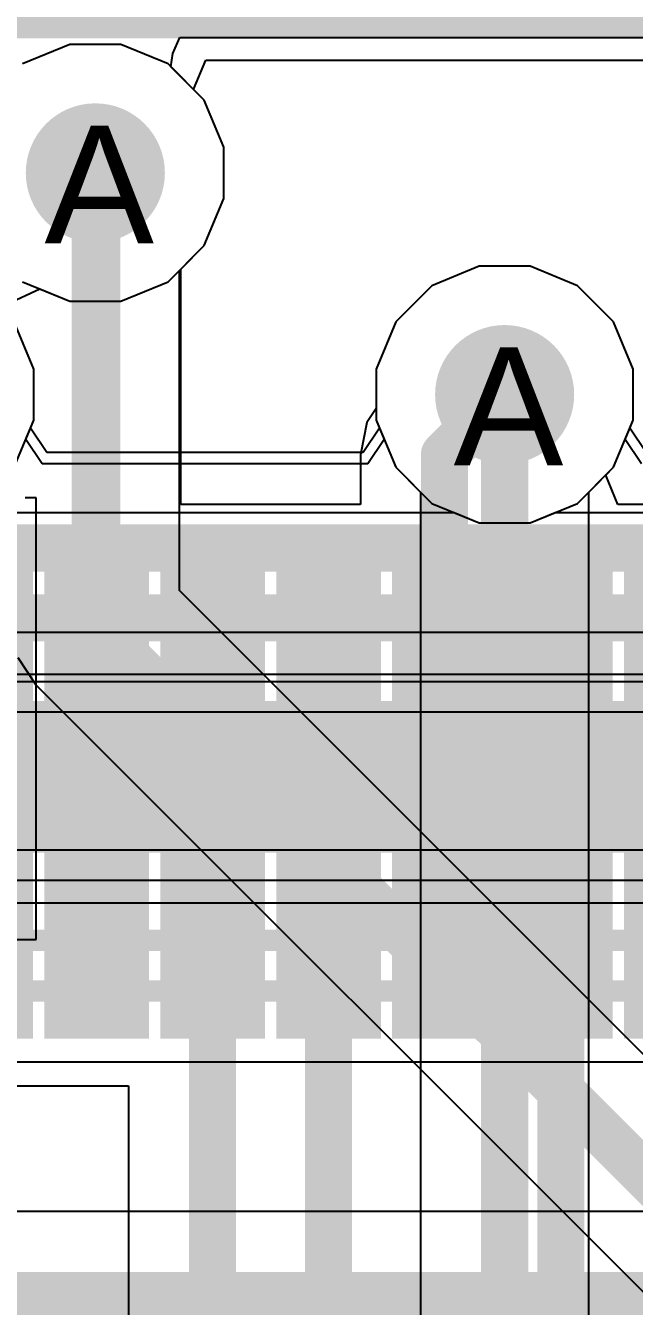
# Model space of a CAD drawing. Header units: inches. Extents: x 0 to 5271, y 0 to 5417.
# Drawn here: x 97.48 to 100.1, y 77.22 to 82.75 of the extents above; entities that cross this region are included whole.
import ezdxf

# ---------------------------------------------------------------- set-up
doc = ezdxf.new("R2010")
doc.units = ezdxf.units.IN
for name, color, linetype in [('Bottom Layer', 5, 'Continuous'), ('Drill Drawing', 1, 'Continuous'), ('L2_GND1', 16, 'Continuous'), ('L3_SIG1', 76, 'Continuous'), ('L4_PWR', 90, 'Continuous'), ('L5_GND2', 156, 'Continuous'), ('L6_SIG2', 130, 'Continuous'), ('L7_GND3', 216, 'Continuous'), ('Top Layer', 1, 'Continuous'), ('Top Paste', 8, 'Continuous'), ('Top Solder', 216, 'Continuous'), ('Via Holes', 16, 'Continuous')]:
    doc.layers.add(name, color=color, linetype=linetype)
doc.styles.add('Arial', font='', dxfattribs={"height": 0.2})
doc.styles.get('Arial').set_extended_font_data('Arial')

# ---------------------------------------------------------------- blocks, each defined once
blk = doc.blocks.new('AS0B826_S78B_7H_23')
at = {"layer": 'Top Layer'}
for points in [[(23.5749, 26.381), (23.9249, 26.381), (23.9249, 24.381), (23.5749, 24.381)], [(24.0751, 26.381), (24.4251, 26.381), (24.4251, 24.381), (24.0751, 24.381)], [(24.5752, 26.381), (24.9252, 26.381), (24.9252, 24.381), (24.5752, 24.381)], [(25.0751, 26.381), (25.4251, 26.381), (25.4251, 24.381), (25.0751, 24.381)], [(25.5752, 26.381), (25.9252, 26.381), (25.9252, 24.381), (25.5752, 24.381)]]:
    blk.add_hatch(color=1, dxfattribs=at).paths.add_polyline_path(points)
at = {"layer": 'Top Paste'}
for points in [[(23.5749, 26.381), (23.9249, 26.381), (23.9249, 24.381), (23.5749, 24.381)], [(24.0751, 26.381), (24.4251, 26.381), (24.4251, 24.381), (24.0751, 24.381)], [(24.5752, 26.381), (24.9252, 26.381), (24.9252, 24.381), (24.5752, 24.381)], [(25.0751, 26.381), (25.4251, 26.381), (25.4251, 24.381), (25.0751, 24.381)], [(25.5752, 26.381), (25.9252, 26.381), (25.9252, 24.381), (25.5752, 24.381)]]:
    blk.add_hatch(color=8, dxfattribs=at).paths.add_polyline_path(points)
at = {"layer": 'Top Solder'}
for points in [[(23.0243, 26.4318), (23.4759, 26.4318), (23.4759, 24.3302), (23.0243, 24.3302)], [(23.5241, 26.4318), (23.9757, 26.4318), (23.9757, 24.3302), (23.5241, 24.3302)], [(24.0243, 26.4318), (24.4759, 26.4318), (24.4759, 24.3302), (24.0243, 24.3302)], [(24.5244, 26.4318), (24.976, 26.4318), (24.976, 24.3302), (24.5244, 24.3302)], [(25.0243, 26.4318), (25.4759, 26.4318), (25.4759, 24.3302), (25.0243, 24.3302)], [(25.5244, 26.4318), (25.976, 26.4318), (25.976, 24.3302), (25.5244, 24.3302)], [(26.0243, 26.4318), (26.4759, 26.4318), (26.4759, 24.3302), (26.0243, 24.3302)]]:
    blk.add_hatch(color=216, dxfattribs=at).paths.add_polyline_path(points)

msp = doc.modelspace()

# ---------------------------------------------------------------- hatches: boundary and pattern name
at = {"layer": 'Bottom Layer'}
h = msp.add_hatch(color=5, dxfattribs=at)
edge = h.paths.add_edge_path()
edge.add_arc((97.7786, 82.1111), 0.3, 0, 360)
h = msp.add_hatch(color=5, dxfattribs=at)
edge = h.paths.add_edge_path()
edge.add_arc((99.5441, 81.1545), 0.3, 0, 360)
at = {"layer": 'L2_GND1'}
h = msp.add_hatch(color=16, dxfattribs=at)
edge = h.paths.add_edge_path()
edge.add_arc((97.7786, 82.1111), 0.3, 0, 360)
h = msp.add_hatch(color=16, dxfattribs=at)
edge = h.paths.add_edge_path()
edge.add_arc((99.5441, 81.1545), 0.3, 0, 360)
at = {"layer": 'L3_SIG1'}
h = msp.add_hatch(color=76, dxfattribs=at)
edge = h.paths.add_edge_path()
edge.add_arc((97.7786, 82.1111), 0.3, 0, 360)
h = msp.add_hatch(color=76, dxfattribs=at)
edge = h.paths.add_edge_path()
edge.add_arc((99.5441, 81.1545), 0.3, 0, 360)
at = {"layer": 'L4_PWR'}
h = msp.add_hatch(color=90, dxfattribs=at)
edge = h.paths.add_edge_path()
edge.add_arc((97.7786, 82.1111), 0.3, 0, 360)
h = msp.add_hatch(color=90, dxfattribs=at)
edge = h.paths.add_edge_path()
edge.add_arc((99.5441, 81.1545), 0.3, 0, 360)
at = {"layer": 'L5_GND2'}
h = msp.add_hatch(color=156, dxfattribs=at)
edge = h.paths.add_edge_path()
edge.add_arc((97.7786, 82.1111), 0.3, 0, 360)
h = msp.add_hatch(color=156, dxfattribs=at)
edge = h.paths.add_edge_path()
edge.add_arc((99.5441, 81.1545), 0.3, 0, 360)
at = {"layer": 'L6_SIG2'}
h = msp.add_hatch(color=130, dxfattribs=at)
edge = h.paths.add_edge_path()
edge.add_arc((97.7786, 82.1111), 0.3, 0, 360)
h = msp.add_hatch(color=130, dxfattribs=at)
edge = h.paths.add_edge_path()
edge.add_arc((99.5441, 81.1545), 0.3, 0, 360)
at = {"layer": 'L7_GND3'}
h = msp.add_hatch(color=216, dxfattribs=at)
edge = h.paths.add_edge_path()
edge.add_arc((97.7786, 82.1111), 0.3, 0, 360)
h = msp.add_hatch(color=216, dxfattribs=at)
edge = h.paths.add_edge_path()
edge.add_arc((99.5441, 81.1545), 0.3, 0, 360)
at = {"layer": 'Top Layer'}
h = msp.add_hatch(color=1, dxfattribs=at)
edge = h.paths.add_edge_path()
edge.add_arc((97.7786, 82.1111), 0.3, 0, 360)
h = msp.add_hatch(color=1, dxfattribs=at)
edge = h.paths.add_edge_path()
edge.add_arc((99.5441, 81.1545), 0.3, 0, 360)
at = {"layer": 'Via Holes'}
h = msp.add_hatch(color=7, dxfattribs=at)
edge = h.paths.add_edge_path()
edge.add_arc((97.7786, 82.1111), 0.15, 0, 360)
h = msp.add_hatch(color=7, dxfattribs=at)
edge = h.paths.add_edge_path()
edge.add_arc((99.5441, 81.1545), 0.15, 0, 360)

# ---------------------------------------------------------------- linework, layer by layer
at = {"layer": 'Bottom Layer'}
for p, q in [((97.6684, 82.6651), (97.4648, 82.5808)), ((97.8888, 82.6651), (97.6684, 82.6651)), ((98.0925, 82.5808), (97.8888, 82.6651)), ((98.2483, 82.4249), (98.0925, 82.5808)), ((98.3326, 82.2213), (98.2483, 82.4249)), ((98.3326, 82.0009), (98.3326, 82.2213)), ((98.2483, 81.7973), (98.3326, 82.0009)), ((98.0925, 81.6415), (98.2483, 81.7973)), ((99.4339, 81.7085), (99.2303, 81.6242)), ((99.6543, 81.7085), (99.4339, 81.7085)), ((99.8579, 81.6242), (99.6543, 81.7085)), ((97.4648, 81.6415), (97.6684, 81.5571)), ((97.8888, 81.5571), (98.0925, 81.6415)), ((99.2303, 81.6242), (99.0745, 81.4683)), ((100.0138, 81.4683), (99.8579, 81.6242)), ((97.6684, 81.5571), (97.8888, 81.5571)), ((97.5133, 81.2647), (97.429, 81.4683)), ((99.0745, 81.4683), (98.9901, 81.2647)), ((100.0981, 81.2647), (100.0138, 81.4683)), ((97.5133, 81.0443), (97.5133, 81.2647)), ((98.9901, 81.2647), (98.9901, 81.0443)), ((100.0981, 81.0443), (100.0981, 81.2647)), ((97.429, 80.8407), (97.5133, 81.0443)), ((98.9901, 81.0443), (99.0745, 80.8407)), ((100.0138, 80.8407), (100.0981, 81.0443)), ((99.0745, 80.8407), (99.1815, 80.7336)), ((99.9067, 80.7336), (100.0138, 80.8407)), ((97.5233, 80.7085), (97.4764, 80.7085)), ((97.5233, 79.7433), (97.5233, 80.7085)), ((99.1815, 80.7336), (99.1815, 77.049)), ((99.9067, 76.8989), (99.9067, 80.7336)), ((97.5233, 78.8035), (97.5233, 79.7433)), ((96.3803, 78.8035), (97.5233, 78.8035))]:
    msp.add_line(p, q, dxfattribs=at)
msp.add_lwpolyline([(99.5441, 76.8988, 0.2032, 0.2032, 0), (99.5441, 81.1545, 0.2032, 0.2032, 0)], format="xyseb", dxfattribs=at)
msp.add_lwpolyline([(99.4933, 81.1545, 0.1016, 0.1016, 1), (99.5949, 81.1545, 0.1016, 0.1016, 1)], format="xyseb", close=True, dxfattribs=at)
at = {"layer": 'L2_GND1'}
for p, q in [((98.1127, 82.6261), (98.1437, 82.6954)), ((98.1437, 82.6954), (101.0958, 82.6954)), ((98.1048, 82.5684), (98.1127, 82.6261)), ((98.2483, 82.4249), (98.1048, 82.5684)), ((98.3326, 82.2213), (98.2483, 82.4249)), ((98.3326, 82.0009), (98.3326, 82.2213)), ((98.2483, 81.7973), (98.3326, 82.0009)), ((98.0925, 81.6415), (98.2483, 81.7973)), ((99.4339, 81.7085), (99.2303, 81.6242)), ((99.6543, 81.7085), (99.4339, 81.7085)), ((99.8579, 81.6242), (99.6543, 81.7085)), ((97.4648, 81.6415), (97.6684, 81.5571)), ((97.8888, 81.5571), (98.0925, 81.6415)), ((99.2303, 81.6242), (99.0745, 81.4683)), ((100.0138, 81.4683), (99.8579, 81.6242)), ((97.6684, 81.5571), (97.8888, 81.5571)), ((97.5133, 81.2647), (97.429, 81.4683)), ((99.0745, 81.4683), (98.9901, 81.2647)), ((100.0981, 81.2647), (100.0138, 81.4683)), ((97.5133, 81.0443), (97.5133, 81.2647)), ((98.9901, 81.2647), (98.9901, 81.0443)), ((100.0981, 81.0443), (100.0981, 81.2647)), ((97.429, 80.8407), (97.5133, 81.0443)), ((98.9901, 81.0443), (99.0745, 80.8407)), ((100.0138, 80.8407), (100.0981, 81.0443)), ((99.0745, 80.8407), (99.2303, 80.6849)), ((99.8579, 80.6849), (100.0138, 80.8407)), ((99.2303, 80.6849), (99.4339, 80.6005)), ((99.6543, 80.6005), (99.8579, 80.6849)), ((99.4339, 80.6005), (99.6543, 80.6005)), ((104.0538, 79.7838), (96.2628, 79.7838)), ((96.4129, 79.0586), (114.5298, 79.0586))]:
    msp.add_line(p, q, dxfattribs=at)
msp.add_lwpolyline([(96.2628, 79.4212, 0.2032, 0.2032, 0), (118.08, 79.4212, 0.2032, 0.2032, 0)], format="xyseb", dxfattribs=at)
at = {"layer": 'L3_SIG1'}
for p, q in [((97.6684, 82.6651), (97.4648, 82.5808)), ((97.8888, 82.6651), (97.6684, 82.6651)), ((98.0925, 82.5808), (97.8888, 82.6651)), ((98.2483, 82.4249), (98.0925, 82.5808)), ((98.3326, 82.2213), (98.2483, 82.4249)), ((98.3326, 82.0009), (98.3326, 82.2213)), ((98.2483, 81.7973), (98.3326, 82.0009)), ((98.1412, 81.6902), (98.2483, 81.7973)), ((98.1412, 80.3084), (98.1412, 81.6902)), ((99.4339, 81.7085), (99.2303, 81.6242)), ((99.6543, 81.7085), (99.4339, 81.7085)), ((99.8579, 81.6242), (99.6543, 81.7085)), ((99.2303, 81.6242), (99.0745, 81.4683)), ((100.0138, 81.4683), (99.8579, 81.6242)), ((99.0745, 81.4683), (98.9901, 81.2647)), ((100.0981, 81.2647), (100.0138, 81.4683)), ((98.9901, 81.2647), (98.9901, 81.0443)), ((100.0981, 81.0443), (100.0981, 81.2647)), ((98.9901, 81.0443), (99.0745, 80.8407)), ((100.0138, 80.8407), (100.0981, 81.0443)), ((99.0745, 80.8407), (99.2303, 80.6849)), ((99.8579, 80.6849), (100.0138, 80.8407)), ((99.2303, 80.6849), (99.4339, 80.6005)), ((99.6543, 80.6005), (99.8579, 80.6849)), ((99.4339, 80.6005), (99.6543, 80.6005)), ((101.0404, 77.4093), (98.1412, 80.3084)), ((97.4437, 80.0195), (97.5223, 79.9019)), ((97.5223, 79.9019), (100.4193, 77.0049))]:
    msp.add_line(p, q, dxfattribs=at)
for points in [[(97.7786, 80.1582, 0.2032, 0.2032, 0), (97.7786, 82.1111, 0.2032, 0.2032, 0)], [(97.7786, 80.1582, 0.2032, 0.2032, 0), (104.267, 73.6699, 0.2032, 0.2032, 0)]]:
    msp.add_lwpolyline(points, format="xyseb", dxfattribs=at)
for points in [[(97.7278, 82.1111, 0.1016, 0.1016, 1), (97.8294, 82.1111, 0.1016, 0.1016, 1)], [(97.7278, 80.1582, 0.1016, 0.1016, 1), (97.8294, 80.1582, 0.1016, 0.1016, 1)], [(97.7278, 80.1582, 0.1016, 0.1016, 1), (97.8294, 80.1582, 0.1016, 0.1016, 1)]]:
    msp.add_lwpolyline(points, format="xyseb", close=True, dxfattribs=at)
at = {"layer": 'L4_PWR'}
for p, q in [((97.6684, 82.6651), (97.4648, 82.5808)), ((97.8888, 82.6651), (97.6684, 82.6651)), ((98.0925, 82.5808), (97.8888, 82.6651)), ((98.2483, 82.4249), (98.0925, 82.5808)), ((98.3326, 82.2213), (98.2483, 82.4249)), ((98.3326, 82.0009), (98.3326, 82.2213)), ((98.2483, 81.7973), (98.3326, 82.0009)), ((98.0925, 81.6415), (98.2483, 81.7973)), ((99.4339, 81.7085), (99.2303, 81.6242)), ((99.6543, 81.7085), (99.4339, 81.7085)), ((99.8579, 81.6242), (99.6543, 81.7085)), ((97.4648, 81.6415), (97.6684, 81.5571)), ((97.8888, 81.5571), (98.0925, 81.6415)), ((99.2303, 81.6242), (99.0745, 81.4683)), ((100.0138, 81.4683), (99.8579, 81.6242)), ((97.6684, 81.5571), (97.8888, 81.5571)), ((97.5133, 81.2647), (97.429, 81.4683)), ((99.0745, 81.4683), (98.9901, 81.2647)), ((100.0981, 81.2647), (100.0138, 81.4683)), ((97.5133, 81.0443), (97.5133, 81.2647)), ((98.9901, 81.2647), (98.9901, 81.0443)), ((100.0981, 81.0443), (100.0981, 81.2647)), ((97.4989, 81.0096), (97.5133, 81.0443)), ((98.9901, 81.0443), (99.0045, 81.0096)), ((100.0837, 81.0096), (100.0981, 81.0443)), ((97.5695, 80.904), (97.4989, 81.0096)), ((99.0045, 81.0096), (98.9339, 80.904)), ((100.1543, 80.904), (100.0837, 81.0096)), ((98.9339, 80.904), (97.5695, 80.904)), ((97.1769, 80.645), (99.3265, 80.645)), ((99.3265, 80.645), (99.4339, 80.6005)), ((99.6543, 80.6005), (99.7617, 80.645)), ((99.7617, 80.645), (102.2801, 80.645)), ((99.4339, 80.6005), (99.6543, 80.6005))]:
    msp.add_line(p, q, dxfattribs=at)
at = {"layer": 'L5_GND2'}
for p, q in [((97.6684, 82.6651), (97.4648, 82.5808)), ((97.8888, 82.6651), (97.6684, 82.6651)), ((98.0925, 82.5808), (97.8888, 82.6651)), ((98.2483, 82.4249), (98.0925, 82.5808)), ((98.3326, 82.2213), (98.2483, 82.4249)), ((98.3326, 82.0009), (98.3326, 82.2213)), ((98.2483, 81.7973), (98.3326, 82.0009)), ((98.0925, 81.6415), (98.2483, 81.7973)), ((99.4339, 81.7085), (99.2303, 81.6242)), ((99.6543, 81.7085), (99.4339, 81.7085)), ((99.8579, 81.6242), (99.6543, 81.7085)), ((97.8888, 81.5571), (98.0925, 81.6415)), ((99.2303, 81.6242), (99.0745, 81.4683)), ((100.0138, 81.4683), (99.8579, 81.6242)), ((97.3968, 81.5451), (97.5385, 81.611)), ((97.5385, 81.611), (97.6684, 81.5571)), ((97.6684, 81.5571), (97.8888, 81.5571)), ((97.5133, 81.2647), (97.429, 81.4683)), ((99.0745, 81.4683), (98.9901, 81.2647)), ((100.0981, 81.2647), (100.0138, 81.4683)), ((97.5133, 81.0443), (97.5133, 81.2647)), ((98.9901, 81.2647), (98.9901, 81.0443)), ((100.0981, 81.0443), (100.0981, 81.2647)), ((97.429, 80.8407), (97.5133, 81.0443)), ((98.9901, 81.0443), (99.0745, 80.8407)), ((100.0138, 80.8407), (100.0981, 81.0443)), ((99.0745, 80.8407), (99.2303, 80.6849)), ((99.8579, 80.6849), (100.0138, 80.8407)), ((99.2303, 80.6849), (99.4339, 80.6005)), ((99.6543, 80.6005), (99.8579, 80.6849)), ((99.4339, 80.6005), (99.6543, 80.6005)), ((133.7439, 79.9154), (94.8944, 79.9154)), ((95.0446, 79.1902), (114.6452, 79.1902))]:
    msp.add_line(p, q, dxfattribs=at)
msp.add_lwpolyline([(94.8944, 79.5528, 0.2032, 0.2032, 0), (135.8096, 79.5528, 0.2032, 0.2032, 0)], format="xyseb", dxfattribs=at)
at = {"layer": 'L6_SIG2'}
for p, q in [((77.1884, 78.9616), (112.1802, 78.9616)), ((102.3986, 77.6294), (95.9866, 77.6294))]:
    msp.add_line(p, q, dxfattribs=at)
for points in [[(61.155, 82.7931, 0.2032, 0.2032, 0), (116.2783, 82.7931, 0.2032, 0.2032, 0)], [(76.242, 80.1909, 0.2032, 0.2032, 0), (110.0613, 80.1909, 0.2032, 0.2032, 0)], [(76.581, 79.7306, 0.2032, 0.2032, 0), (111.0075, 79.7306, 0.2032, 0.2032, 0)], [(77.0382, 79.3242, 0.2032, 0.2032, 0), (112.395, 79.3242, 0.2032, 0.2032, 0)], [(95.9866, 77.2668, 0.2032, 0.2032, 0), (111.1641, 77.2668, 0.2032, 0.2032, 0)]]:
    msp.add_lwpolyline(points, format="xyseb", dxfattribs=at)
at = {"layer": 'L7_GND3'}
for p, q in [((97.6684, 82.6651), (97.4648, 82.5808)), ((97.8888, 82.6651), (97.6684, 82.6651)), ((98.0925, 82.5808), (97.8888, 82.6651)), ((98.2483, 82.4249), (98.0925, 82.5808)), ((98.3326, 82.2213), (98.2483, 82.4249)), ((98.3326, 82.0009), (98.3326, 82.2213)), ((98.2483, 81.7973), (98.3326, 82.0009)), ((98.0925, 81.6415), (98.2483, 81.7973)), ((99.4339, 81.7085), (99.2303, 81.6242)), ((99.6543, 81.7085), (99.4339, 81.7085)), ((99.8579, 81.6242), (99.6543, 81.7085)), ((97.4648, 81.6415), (97.6684, 81.5571)), ((97.8888, 81.5571), (98.0925, 81.6415)), ((99.2303, 81.6242), (99.0745, 81.4683)), ((100.0138, 81.4683), (99.8579, 81.6242)), ((97.6684, 81.5571), (97.8888, 81.5571)), ((97.5133, 81.2647), (97.429, 81.4683)), ((99.0745, 81.4683), (98.9901, 81.2647)), ((100.0981, 81.2647), (100.0138, 81.4683)), ((97.5133, 81.0443), (97.5133, 81.2647)), ((98.9901, 81.2647), (98.9901, 81.0443)), ((100.0981, 81.0443), (100.0981, 81.2647)), ((97.4787, 80.9608), (97.5133, 81.0443)), ((98.9901, 81.0443), (99.0247, 80.9608)), ((100.0635, 80.9608), (100.0981, 81.0443)), ((97.5493, 80.8552), (97.4787, 80.9608)), ((99.0247, 80.9608), (98.9542, 80.8552)), ((100.1341, 80.8552), (100.0635, 80.9608)), ((98.9542, 80.8552), (97.5493, 80.8552)), ((93.4466, 80.13), (102.374, 80.13)), ((105.0433, 79.9464), (89.6254, 79.9464)), ((94.8178, 78.2753), (102.455, 78.2753))]:
    msp.add_line(p, q, dxfattribs=at)
for points in [[(93.4466, 80.4926, 0.2032, 0.2032, 0), (102.3741, 80.4926, 0.2032, 0.2032, 0)], [(89.9126, 79.6356, 0.1016, 0.1016, 0), (120.0587, 79.6356, 0.1016, 0.1016, 0)], [(88.0139, 79.2292, 0.1016, 0.1016, 0), (120.0587, 79.2292, 0.1016, 0.1016, 0)], [(86.9862, 78.7996, 0.0916, 0.0916, 0), (112.3011, 78.7996, 0.0916, 0.0916, 0)], [(86.8957, 78.581, 0.0916, 0.0916, 0), (112.2106, 78.581, 0.0916, 0.0916, 0)]]:
    msp.add_lwpolyline(points, format="xyseb", dxfattribs=at)
at = {"layer": 'Top Layer'}
for p, q in [((98.2024, 82.4708), (98.255, 82.5978)), ((98.255, 82.5978), (101.0118, 82.5978)), ((98.2483, 82.4249), (98.2024, 82.4708)), ((98.3326, 82.2213), (98.2483, 82.4249)), ((98.3326, 82.0009), (98.3326, 82.2213)), ((98.2483, 81.7973), (98.3326, 82.0009)), ((98.1469, 81.6959), (98.2483, 81.7973)), ((98.1469, 80.68), (98.1469, 81.6959)), ((99.4339, 81.7085), (99.2303, 81.6242)), ((99.6543, 81.7085), (99.4339, 81.7085)), ((99.8579, 81.6242), (99.6543, 81.7085)), ((99.2303, 81.6242), (99.0745, 81.4683)), ((100.0138, 81.4683), (99.8579, 81.6242)), ((99.0745, 81.4683), (98.9901, 81.2647)), ((100.0981, 81.2647), (100.0138, 81.4683)), ((98.9901, 81.2647), (98.9901, 81.0944)), ((100.0981, 81.0443), (100.0981, 81.2647)), ((98.9901, 81.0944), (98.9495, 81.0336)), ((98.9495, 81.0336), (98.9219, 80.8948)), ((100.0138, 80.8407), (100.0981, 81.0443)), ((98.9219, 80.8948), (98.9219, 80.8948)), ((98.9219, 80.8948), (98.9219, 80.68)), ((99.98, 80.807), (100.0138, 80.8407)), ((100.0326, 80.68), (99.98, 80.807)), ((98.9219, 80.68), (98.1469, 80.68)), ((100.7134, 80.68), (100.0326, 80.68)), ((96.8554, 78.172), (97.9219, 78.172)), ((97.9219, 78.172), (97.9219, 77.0804))]:
    msp.add_line(p, q, dxfattribs=at)
for points in [[(97.7843, 79.426, 0.2032, 0.2032, 0), (97.7843, 82.1111, 0.2032, 0.2032, 0)], [(99.2844, 80.8948, 0.2032, 0.2032, 0), (99.5441, 81.1545, 0.2032, 0.2032, 0)], [(99.2844, 79.426, 0.2032, 0.2032, 0), (99.2844, 80.8948, 0.2032, 0.2032, 0)], [(98.2844, 76.6595, 0.2032, 0.2032, 0), (98.2844, 79.426, 0.2032, 0.2032, 0)], [(98.7846, 77.2939, 0.2032, 0.2032, 0), (98.7846, 79.426, 0.2032, 0.2032, 0)], [(99.7846, 79.426, 0.2032, 0.2032, 0), (99.7865, 79.424, 0.2032, 0.2032, 0)], [(99.7865, 76.2748, 0.2032, 0.2032, 0), (99.7865, 79.424, 0.2032, 0.2032, 0)], [(98.7846, 77.2939, 0.2032, 0.2032, 0), (99.0342, 77.0443, 0.2032, 0.2032, 0)]]:
    msp.add_lwpolyline(points, format="xyseb", dxfattribs=at)
for points in [[(97.7335, 82.1111, 0.1016, 0.1016, 1), (97.8351, 82.1111, 0.1016, 0.1016, 1)], [(99.4933, 81.1545, 0.1016, 0.1016, 1), (99.5949, 81.1545, 0.1016, 0.1016, 1)], [(99.2336, 80.8948, 0.1016, 0.1016, 1), (99.3352, 80.8948, 0.1016, 0.1016, 1)], [(99.2336, 80.8948, 0.1016, 0.1016, 1), (99.3352, 80.8948, 0.1016, 0.1016, 1)], [(97.7335, 79.426, 0.1016, 0.1016, 1), (97.8351, 79.426, 0.1016, 0.1016, 1)], [(98.2336, 79.426, 0.1016, 0.1016, 1), (98.3352, 79.426, 0.1016, 0.1016, 1)], [(98.7338, 79.426, 0.1016, 0.1016, 1), (98.8354, 79.426, 0.1016, 0.1016, 1)], [(99.2336, 79.426, 0.1016, 0.1016, 1), (99.3352, 79.426, 0.1016, 0.1016, 1)], [(99.7338, 79.426, 0.1016, 0.1016, 1), (99.8354, 79.426, 0.1016, 0.1016, 1)], [(99.7357, 79.424, 0.1016, 0.1016, 1), (99.8373, 79.424, 0.1016, 0.1016, 1)], [(99.7357, 79.424, 0.1016, 0.1016, 1), (99.8373, 79.424, 0.1016, 0.1016, 1)], [(98.7338, 77.2939, 0.1016, 0.1016, 1), (98.8354, 77.2939, 0.1016, 0.1016, 1)], [(98.7338, 77.2939, 0.1016, 0.1016, 1), (98.8354, 77.2939, 0.1016, 0.1016, 1)]]:
    msp.add_lwpolyline(points, format="xyseb", close=True, dxfattribs=at)

# ---------------------------------------------------------------- block references
msp.add_blockref('AS0B826_S78B_7H_23', (74.0344, 54.045))

# ---------------------------------------------------------------- texts
at = {"layer": 'Drill Drawing', "style": 'Arial'}
for p in [(97.5586, 81.8064), (99.324, 80.8498)]:
    msp.add_text('A', height=0.508, dxfattribs=at).set_placement(p)

doc.saveas('drawing.dxf')
